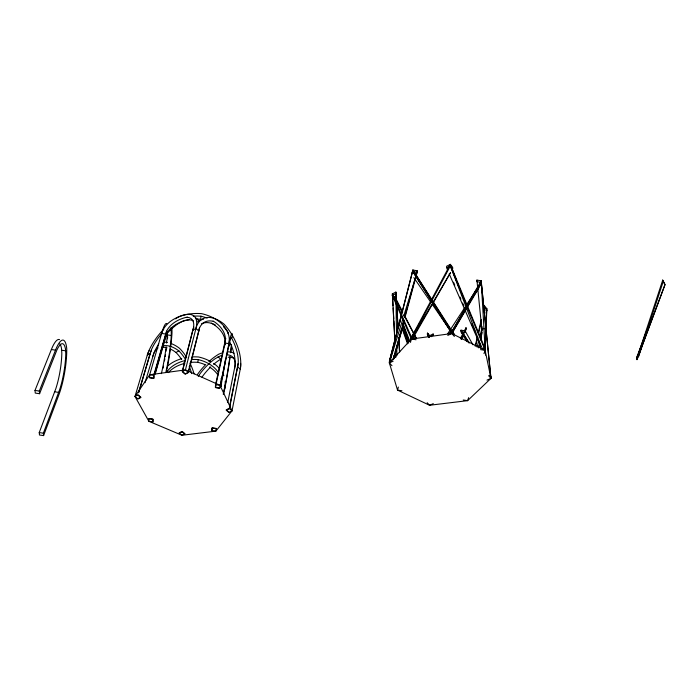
<?xml version="1.0" encoding="UTF-8"?>
<svg xmlns="http://www.w3.org/2000/svg" width="700" height="700" viewBox="0 0 700 700"><rect width="100%" height="100%" fill="white"/><g stroke="black" fill="none" stroke-linecap="round" stroke-linejoin="round"><path stroke-width="1.05" d="M429.118 337.488L427.42 334.696L427.429 333.113L429.686 335.65L433.151 333.996L433.16 335.58M486.99 380.126L490.954 378.385L481.276 282.354L477.006 281.689L476.927 280.114L481.189 280.779L490.954 378.385L467.6 400.654L429.564 405.265L397.53 390.101L389.366 362.95L389.445 361.139L412.904 270.069L417.191 270.743L416.036 276.5M166.801 323.733A36.811 4.559 -81.1 0 0 161.621 333.436L149.678 374.771L149.625 377.816L153.633 378.411L153.702 375.366M152.705 421.855L152.766 419.072L148.916 418.504L148.873 421.286L181.939 435.26L215.862 431.148L232.015 410.865L240.24 369.162A36.339 16.905 -47.8 0 0 240.642 363.352M396.445 300.781L395.894 292.075L392.376 293.86L411.486 337.225L410.533 342.387M391.974 365.697L389.366 362.95L412.904 270.069L454.317 334.618L451.78 331.704L412.904 270.069L412.055 273.394M399.84 322.341L400.68 317.73L400.627 319.305M483.508 310.1L484.488 305.856L486.692 308.525L486.789 310.109L485.126 350.332L490.954 378.385L488.591 375.681M486.141 310.634L486.692 308.525L485.126 350.332L483.98 353.64M394.887 342.221L392.376 293.86L393.584 295.216M204.75 364.551A32.637 23.59 2.5 0 0 201.25 363.239L197.925 362.329L198.109 359.555L194.582 359.441A32.681 23.599 3 0 0 191.66 359.564M193.218 316.207A34.125 23.59 3.7 0 1 197.269 316.041L200.944 316.19L200.742 319.209L197.076 319.06M167.23 332.762L167.064 337.82A33.197 4.139 -81.1 0 1 166.574 343.079M480.664 344.584L480.436 347.804L485.03 348.504L450.301 264.39L446.565 266.289L447.466 269.85M480.952 340.296L481.915 326.358M481.416 336.674L481.933 329.123M170.293 328.055A33.023 3.955 -81.1 0 1 171.273 333.384L171.089 338.433A33.189 3.999 -81.1 0 1 165.961 371.787M212.048 430.588L212.284 427.84L216.107 428.409L215.862 431.148L211.68 430.535L211.899 428.033L216.09 428.645M215.968 384.676L215.705 387.686L219.695 388.281L228.9 343.648A36.689 2.091 -81.2 0 1 232.295 337.312M224.866 345.144L225.426 340.209A34.178 23.581 3.3 0 0 213.115 321.037M225.172 381.474A36.479 26.294 2.6 0 1 224.822 386.785L223.668 393.811M166.731 331.161A36.803 4.41 -81.1 0 0 165.847 334.084L161.621 333.436A38.036 26.294 3.7 0 1 201.582 313.652A38.097 26.294 3.3 0 1 228.9 343.648L228.611 346.64A37.984 26.294 3.3 0 0 229.014 343.464M231.332 345.599L231.114 347.524A33.084 1.899 -81.2 0 1 230.466 352.739M221.139 386.321L221.506 383.381A32.725 23.59 2.6 0 0 221.034 378.613M234.666 368.585L235.086 365.531A33.6 18.55 61.5 0 0 229.162 340.891M395.071 339.395L389.445 361.139L393.225 359.354L393.785 356.142M398.974 326.121L399.901 320.766L398.554 325.938M393.697 358.024L394.056 355.924M229.407 407.312L237.554 366.695A36.417 16.826 -47.8 0 0 237.983 363.65M229.661 407.54L238.193 363.939A33.67 18.48 61.5 0 0 231.28 337.505M224.779 387.109L225.409 384.037A33.084 1.899 -81.2 0 0 229.968 356.431M227.771 402.36L235.104 365.426A32.672 15.094 -47.8 0 0 226.38 354.786M220.763 386.514L221.393 383.442A33.093 2.039 -81.2 0 0 225.444 359.634M223.256 394.257L224.822 386.785M478.354 347.839L478.8 345.713M486.238 310.651L486.692 308.525M478.887 347.392L479.789 343.131M480.918 337.811L482.046 332.483M486.115 313.311L486.789 310.109L484.584 307.44L484.488 305.856M220.15 386.146L229.224 343.744A32.917 1.881 -81.2 0 1 231.665 337.986M215.81 383.556L224.7 343.009A36.697 2.249 -81.2 0 1 225.785 338.363M216.195 383.618L225.05 343.14L224.639 344.925M475.177 346.176L477.383 336.63M478.363 332.386L481.302 319.655M475.746 345.739L477.715 337.225M478.45 334.04L481.145 322.332M484.094 309.566L484.584 307.44M188.431 371.28L199.43 328.186A33.521 18.34 61.8 0 1 213.028 321.265M188.702 371.507L198.809 331.065A37.546 15.689 -47.4 0 0 199.377 328.055M188.178 372.312L184.923 374.019L182.166 371.604L185.421 369.889L195.939 328.431A37.363 20.44 61.8 0 1 224.088 324.179A37.529 20.598 61.5 0 1 240.24 369.162L237.554 366.695M182.438 370.571L192.806 330.155A37.292 20.519 61.7 0 1 193.795 327.206M182.718 370.422L193.602 327.303A33.766 14 -47.4 0 0 187.093 317.301M477.085 347.121L478.748 340.777M479.859 336.551L482.073 328.09M486.238 312.226L486.789 310.109M393.741 357.604L401.651 328.3M402.22 326.209L403.349 322.026M404.757 316.794L407.304 307.37M407.873 305.279L413.516 284.349M414.085 282.257L414.934 279.116M416.062 274.934L417.191 270.743M393.96 358.348L404.145 320.574M404.994 317.424L415.467 278.6M410.567 340.576L411.259 338.065M398.361 387.056L397.53 390.101L401.931 390.766M155.199 374.08L166.548 334.241A33.023 3.955 -81.1 0 1 167.3 332.036M393.225 359.354L394.678 354.226M395.264 352.17L403.699 322.42M393.733 359.1L403.944 322.971M154 374.334L166.53 331.266A34.125 23.59 3.7 0 1 187.303 317.091M154.385 374.395L165.847 334.084M155.102 373.257L165.357 337.137M145.04 382.725L153.869 353.185A32.585 19.329 61.5 0 1 157.999 347.926M138.705 391.912L150.99 350.787A33.863 14.105 -47.3 0 1 161.779 333.62M138.67 392.796L150.246 353.544A36.312 21.543 61.5 0 1 151.357 350.595M148.916 418.749L153.134 419.37L153.081 421.908L148.873 421.286L134.995 396.471L147.28 355.171A36.251 21.613 61.5 0 1 149.354 350.473M389.445 361.139L392.954 349.711M393.155 361.165L389.366 362.95L402.789 319.191M403.743 316.067L415.572 277.515M416.211 275.433L417.165 272.309L412.869 271.635L451.824 333.524L454.361 336.438M472.955 344.811L465.062 330.811L466.034 327.81L465.124 332.395M480.218 285.635L481.014 283.176M662.707 280.184L638.26 354.48L636.597 357.787L636.991 359.642L665 284.629L662.707 280.184L665 284.629L636.991 359.642M663.128 281.785L638.663 356.335L638.26 354.48L642.39 343.245M152.845 356.274L153.869 353.299A33.784 14.184 -47.3 0 1 158.742 343.971M468.65 397.652L467.6 400.654L463.234 399.998M59.701 343.814A32.235 7.35 -80.4 0 1 61.478 348.197L61.819 353.054A32.393 7.42 -80.5 0 1 55.79 388.78L39.235 432.574L39.48 435.015L43.593 435.61L43.365 433.178L59.745 389.366A32.384 7.289 -80.5 0 0 65.765 353.64L65.441 348.793A32.235 7.21 -80.4 0 0 56.814 350.21L39.576 393.715L35.271 393.085L35 390.425L51.371 349.527A35.936 8.19 -80.4 0 1 59.526 339.614M43.593 435.61L58.905 394.748A36.102 8.129 -80.5 0 0 66.719 348.32A35.928 8.041 -80.4 0 0 55.51 350.149L51.371 349.527M636.597 357.787L647.325 329.114M165.716 336.192L166.434 334.303A34.029 23.599 3.7 0 1 189.079 319.734M39.576 393.715L39.322 391.064L55.51 350.149M461.808 339.194L463.698 335.309M414.619 335.046L416.106 337.934L411.486 337.225L450.301 264.39L452.655 267.251L452.699 268.817L450.336 265.956L450.301 264.39L456.549 280.656M460.407 338.389L466.034 327.81M460.968 339.045L466.095 329.402M461.528 339.045L463.584 335.248M413.77 336.726L450.537 272.589L411.442 339.036L389.366 362.95M484.006 329.07L481.189 280.779L451.78 331.704L451.824 333.524L485.126 350.332L483.971 328.326M411.486 337.225L416.973 327.889M418.618 325.098L419.72 323.225M479.666 286.571L451.824 333.524L447.781 335.422M465.675 308.35L451.78 331.704L447.755 333.611L464.826 307.484M467.346 305.541L470.68 299.941M471.791 298.069L473.463 295.269M474.574 293.396L475.685 291.533M471.371 299.215L472.552 297.404M473.734 295.592L477.864 289.249M466.594 304.78L477.19 288.558M137.786 395.001L140.831 397.521L138.031 398.983L134.995 396.471L149.678 374.771L185.421 369.889L219.966 385.28L232.015 410.865L228.786 412.431L226.214 410.183L229.443 408.608M431.322 336.691L433.151 333.996M222.303 355.329A32.672 15.094 -47.8 0 0 220.535 355.836L215.373 358.549A32.76 15.207 -47.7 0 0 198.258 376.346M150.246 353.544L147.28 355.171A37.739 15.724 -47.3 0 1 163.721 329.21M192.806 330.155L195.939 328.431L198.809 331.065M170.748 349.239A32.524 19.39 61.5 0 1 173.513 350.752L175.989 352.45L178.885 350.884L181.143 353.377A32.725 19.478 61.2 0 1 185.614 359.608M134.995 396.471L138.058 394.861L140.831 397.154L137.769 398.764M416.071 339.745L411.442 339.036L392.306 295.426L395.832 293.641L395.894 292.075L396.051 300.816M446.591 267.855L450.336 265.956L485.126 350.332L480.532 349.624M179.349 433.116L182.394 431.629L184.984 433.773L181.939 435.26L179.104 432.915L181.877 431.55L184.721 433.904M433.291 403.637L429.564 405.265L427.14 402.71M197.925 362.329L194.416 362.206A32.585 23.599 3 0 0 190.54 362.416M39.235 432.574L43.365 433.178M54.722 391.799L58.686 392.385M35 390.425L39.322 391.064M149.678 374.771L154.088 375.428L154.026 378.201L149.625 377.545M219.966 385.28L215.582 384.624L215.346 387.363L219.721 388.019M224.7 343.009L228.9 343.648M167.256 334.906L171.29 335.519M228.436 344.181L231.438 344.636M61.801 350.236L65.748 350.831M465.062 330.811L461.002 330.181L461.046 331.765L467.364 341.836M200.944 316.19L204.418 317.135A34.178 23.581 3.3 0 1 207.191 318.115M198.109 359.555L201.442 360.474A32.725 23.59 2.6 0 1 218.199 372.243M178.885 350.884L176.409 349.178A32.585 19.329 61.5 0 0 163.082 345.774M182.455 371.455L185.474 374.098L188.44 372.54L185.421 369.889M229.066 412.3L226.249 409.824L229.197 408.389L232.015 410.865M218.041 356.799L220.666 359.188L218.006 360.938A32.69 15.277 -47.7 0 0 213.623 364.332M175.989 352.45L178.246 354.944A32.664 19.539 61.2 0 1 181.676 359.529M489.668 375.2L490.84 376.556M223.51 326.725L225.767 329.324A33.67 18.48 61.5 0 1 228.112 332.447M446.355 323.085L449.418 327.521M452.48 331.957L454.317 334.618M413.858 277.629L431.043 302.575M432.267 304.36L449.452 329.306M429.809 336.752L427.429 333.113L429.686 336.814M427.42 334.696L429.214 337.435M469.192 342.912L461.002 330.181L469.017 342.921M461.046 331.765L466.918 340.909M412.869 271.635L431.567 300.842M433.326 303.581L439.171 312.707M440.335 314.527L446.18 323.662M447.352 325.483L449.689 329.131M402.176 312.069L392.376 293.86L393.033 305.804M403.725 314.939L416.106 337.934M392.306 295.426L394.371 299.285M394.791 296.564L402.719 311.955M404.705 315.805L413.621 333.121M453.504 282.196L454.808 285.18M460.014 297.115L460.88 299.101M462.621 303.082L463.916 306.066M471.73 323.969L475.204 331.922M449.199 273.84L464.415 308.752M465.29 310.748L480.935 346.658M403.034 323.803L409.71 341.031M402.981 325.395L409.281 341.652M457.327 282.686L459.279 287.77M481.241 346.5L450.336 265.956L411.442 339.036L451.824 333.524L481.276 282.354L481.189 280.779M403.191 329.954L407.225 341.18M402.045 328.484L407.549 343.84M402.762 323.925L405.895 333.217M403.06 326.55L408.642 343.123M476.927 280.114L481.941 330.365M396.786 306.224L398.151 327.994M398.773 337.794L399.656 351.942M396.244 300.186L395.832 293.641L395.946 300.142M396.454 303.459L398.029 328.562M398.641 338.38L399.534 352.572M484.767 342.099L485.529 355.136M393.155 307.974L393.759 318.824M393.873 320.994L394.476 331.852M394.599 334.023L395.019 341.618M395.675 353.561L395.85 356.816M395.369 350.928L395.727 357.455M396.007 303.398L396.559 334.828M396.751 345.669L396.918 355.416M197.452 321.991A37.292 20.519 61.7 0 1 203.551 319.235M195.939 328.431A37.634 15.601 -47.4 0 0 178.097 317.161A37.739 15.724 -47.3 0 0 175.604 318.841M201.425 323.899A33.451 18.41 61.7 0 1 215.294 324.949M227.789 332.876A36.697 2.249 -81.2 0 1 228.2 333.76M221.585 383.836A36.881 2.275 -81.2 0 1 221.235 385.613M231.578 345.642A36.881 2.117 -81.2 0 1 230.72 352.45M230.002 357.639A36.881 2.117 -81.2 0 1 224.56 389.541A36.374 26.294 2.5 0 0 224.954 386.356M221.681 353.054A36.417 16.826 -47.8 0 0 218.61 354.244A36.514 16.949 -47.7 0 0 208.862 361.594M228.191 351.864A36.417 16.826 -47.8 0 1 233.966 353.325M197.479 374.447A36.514 16.949 -47.7 0 1 205.756 364.56M228.235 357.227A32.602 15.164 -47.8 0 1 234.185 358.558M201.976 377.142A32.69 15.277 -47.7 0 1 210.779 366.896M210.385 361.384A36.479 26.294 2.6 0 0 198.73 357.009A36.426 26.302 3 0 0 192.22 356.921M213.727 363.466A36.479 26.294 2.6 0 1 219.327 368.41M222.399 372.662A36.479 26.294 2.6 0 1 223.851 375.69M167.869 365.855A36.426 26.302 3 0 1 181.729 358.645M166.565 372.304A32.681 23.599 3 0 1 185.028 360.579M209.562 367.062A32.637 23.59 2.5 0 1 217.963 374.999M221.139 383.267A32.637 23.59 2.5 0 1 221.261 386.137M168.359 372.61A32.585 23.599 3 0 1 184.879 363.352M164.447 342.195A36.312 21.543 61.5 0 1 167.361 342.501M170.371 343.28A36.312 21.543 61.5 0 1 179.559 348.346A36.47 21.709 61.2 0 1 186.725 357.429M189.919 363.064A36.47 21.709 61.2 0 1 194.058 373.931M189.192 366.494A32.725 19.478 61.2 0 1 191.686 373.642M183.706 362.828A32.664 19.539 61.2 0 1 184.634 364.534M162.662 347.191A32.524 19.39 61.5 0 1 167.081 347.856M171.859 328.125A36.803 4.41 -81.1 0 1 171.999 332.981A36.995 4.454 -81.1 0 1 170.713 346.535M170.441 348.644A36.995 4.454 -81.1 0 1 167.09 368.769M166.889 369.766A36.995 4.454 -81.1 0 1 166.477 371.726M167.659 336.901A37.004 4.611 -81.1 0 1 167.484 338.826M166.311 349.108A37.004 4.611 -81.1 0 1 166.014 351.243M165.532 354.471A37.004 4.611 -81.1 0 1 165.2 356.632M164.841 358.776A37.004 4.611 -81.1 0 1 164.474 360.911M163.502 366.135A37.004 4.611 -81.1 0 1 163.091 368.165M166.154 346.789A33.197 4.139 -81.1 0 1 161.359 373.642M195.974 318.08A37.546 15.689 -47.4 0 1 198.546 320.933M193.463 320.941A33.688 14.079 -47.4 0 0 182.691 321.186L177.494 324.091A33.784 14.184 -47.3 0 0 165.926 334.626M211.286 323.12A34.072 23.59 3.3 0 1 225.164 342.248"/></g></svg>
